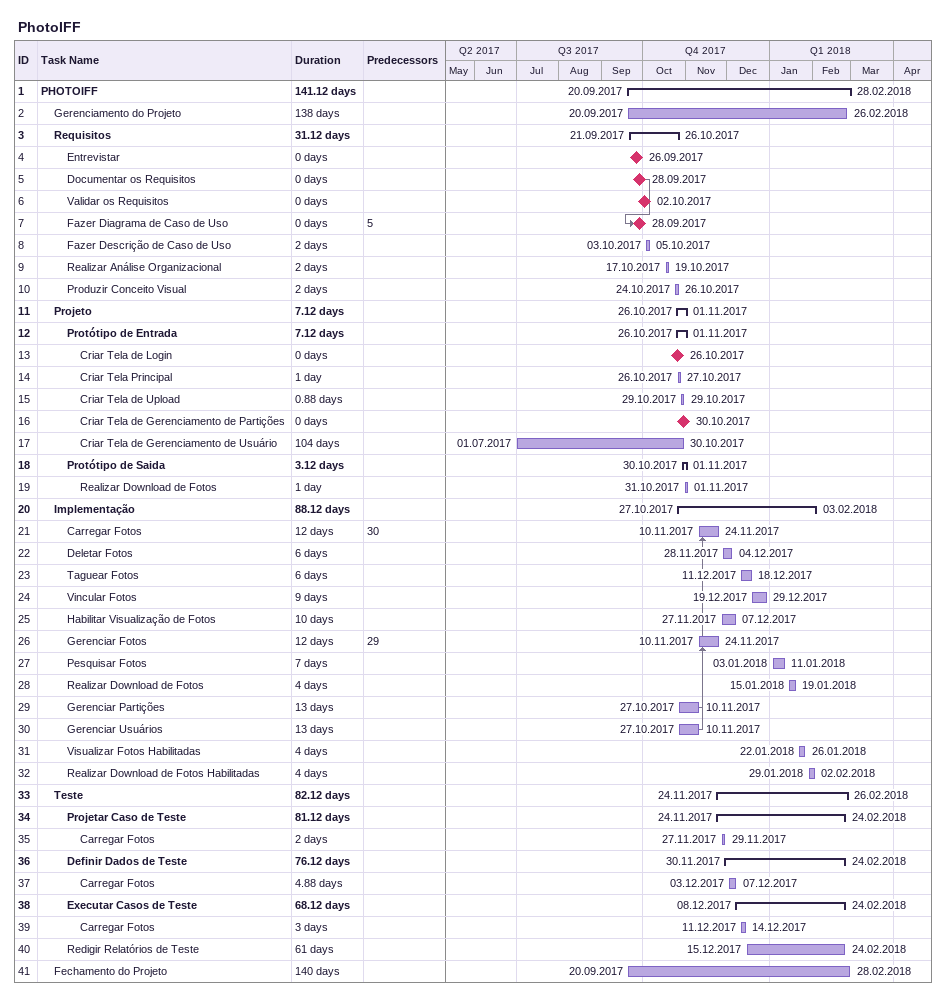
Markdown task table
PhotoIFF

| ID | Level | Task | Duration | Start | Finish | Predecessors |
|---|---|---|---|---|---|---|
| 1 | 1 | **PHOTOIFF** | 141.12d | 2017-09-20 | 2018-02-28 |  |
| 2 | 2 | Gerenciamento do Projeto | 138d | 2017-09-20 | 2018-02-26 |  |
| 3 | 2 | **Requisitos** | 31.12d | 2017-09-21 | 2017-10-26 |  |
| 4 | 3 | Entrevistar | 0d | 2017-09-26 | 2017-09-26 |  |
| 5 | 3 | Documentar os Requisitos | 0d | 2017-09-28 | 2017-09-28 |  |
| 6 | 3 | Validar os Requisitos | 0d | 2017-10-02 | 2017-10-02 |  |
| 7 | 3 | Fazer Diagrama de Caso de Uso | 0d | 2017-09-28 | 2017-09-28 | 5 |
| 8 | 3 | Fazer Descrição de Caso de Uso | 2d | 2017-10-03 | 2017-10-05 |  |
| 9 | 3 | Realizar Análise Organizacional | 2d | 2017-10-17 | 2017-10-19 |  |
| 10 | 3 | Produzir Conceito Visual | 2d | 2017-10-24 | 2017-10-26 |  |
| 11 | 2 | **Projeto** | 7.12d | 2017-10-26 | 2017-11-01 |  |
| 12 | 3 | **Protótipo de Entrada** | 7.12d | 2017-10-26 | 2017-11-01 |  |
| 13 | 4 | Criar Tela de Login | 0d | 2017-10-26 | 2017-10-26 |  |
| 14 | 4 | Criar Tela Principal | 1d | 2017-10-26 | 2017-10-27 |  |
| 15 | 4 | Criar Tela de Upload | 0.88d | 2017-10-29 | 2017-10-29 |  |
| 16 | 4 | Criar Tela de Gerenciamento de Partições | 0d | 2017-10-30 | 2017-10-30 |  |
| 17 | 4 | Criar Tela de Gerenciamento de Usuário | 104d | 2017-07-01 | 2017-10-30 |  |
| 18 | 3 | **Protótipo de Saida** | 3.12d | 2017-10-30 | 2017-11-01 |  |
| 19 | 4 | Realizar Download de Fotos | 1d | 2017-10-31 | 2017-11-01 |  |
| 20 | 2 | **Implementação** | 88.12d | 2017-10-27 | 2018-02-03 |  |
| 21 | 3 | Carregar Fotos | 12d | 2017-11-10 | 2017-11-24 | 30 |
| 22 | 3 | Deletar Fotos | 6d | 2017-11-28 | 2017-12-04 |  |
| 23 | 3 | Taguear Fotos | 6d | 2017-12-11 | 2017-12-18 |  |
| 24 | 3 | Vincular Fotos | 9d | 2017-12-19 | 2017-12-29 |  |
| 25 | 3 | Habilitar Visualização de Fotos | 10d | 2017-11-27 | 2017-12-07 |  |
| 26 | 3 | Gerenciar Fotos | 12d | 2017-11-10 | 2017-11-24 | 29 |
| 27 | 3 | Pesquisar Fotos | 7d | 2018-01-03 | 2018-01-11 |  |
| 28 | 3 | Realizar Download de Fotos | 4d | 2018-01-15 | 2018-01-19 |  |
| 29 | 3 | Gerenciar Partições | 13d | 2017-10-27 | 2017-11-10 |  |
| 30 | 3 | Gerenciar Usuários | 13d | 2017-10-27 | 2017-11-10 |  |
| 31 | 3 | Visualizar Fotos Habilitadas | 4d | 2018-01-22 | 2018-01-26 |  |
| 32 | 3 | Realizar Download de Fotos Habilitadas | 4d | 2018-01-29 | 2018-02-02 |  |
| 33 | 2 | **Teste** | 82.12d | 2017-11-24 | 2018-02-26 |  |
| 34 | 3 | **Projetar Caso de Teste** | 81.12d | 2017-11-24 | 2018-02-24 |  |
| 35 | 4 | Carregar Fotos | 2d | 2017-11-27 | 2017-11-29 |  |
| 36 | 3 | **Definir Dados de Teste** | 76.12d | 2017-11-30 | 2018-02-24 |  |
| 37 | 4 | Carregar Fotos | 4.88d | 2017-12-03 | 2017-12-07 |  |
| 38 | 3 | **Executar Casos de Teste** | 68.12d | 2017-12-08 | 2018-02-24 |  |
| 39 | 4 | Carregar Fotos | 3d | 2017-12-11 | 2017-12-14 |  |
| 40 | 3 | Redigir Relatórios de Teste | 61d | 2017-12-15 | 2018-02-24 |  |
| 41 | 2 | Fechamento do Projeto | 140d | 2017-09-20 | 2018-02-28 |  |
